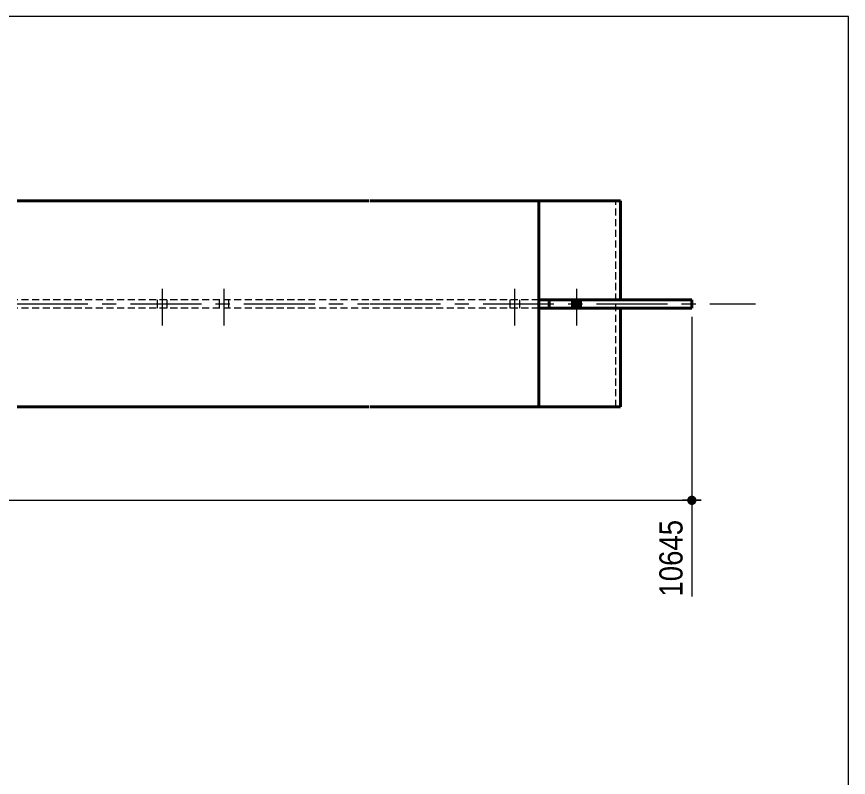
# Model space of a CAD drawing. Header units: millimetres. Extents: x 2 to 410, y 5 to 282.
# Drawn here: x 311.9 to 405, y 196.8 to 282 of the extents above; entities that cross this region are included whole.
import ezdxf

# ---------------------------------------------------------------- set-up
doc = ezdxf.new("R2010")
doc.units = ezdxf.units.MM
for name, pattern in [('AXES', [12.7, 7.9375, -1.5875, 1.5875, -1.5875]), ('CACHE2', [1.190625, 0.79375, -0.396875]), ('INTERROMPUX2', [9.525, 6.35, -3.175])]:
    doc.linetypes.add(name, pattern=pattern)
for name, color, linetype, lineweight in [('Axe', 1, 'Continuous', 0), ('Boulon', 7, 'Continuous', 0), ('Cache', 7, 'Continuous', 0), ('Cotation', 7, 'Continuous', 0), ('Feuille dessin', 5, 'Continuous', 0), ('Piece', 2, 'Continuous', 0)]:
    doc.layers.add(name, color=color, linetype=linetype, lineweight=lineweight)
doc.styles.add('ARIAL', font='ARIAL.TTF')

# ---------------------------------------------------------------- blocks, each defined once
blk = doc.blocks.new('*A23')
at = {"layer": 'Boulon', "linetype": 'INTERROMPUX2', "lineweight": 0}
for p, q in [((335.07372, 251.492506), (335.07372, 247.415583)), ((335.07372, 251.492506), (335.07372, 247.415583)), ((334.535258, 250.280967), (334.535258, 249.35789)), ((334.535258, 250.280967), (334.535258, 249.35789)), ((335.612182, 250.280967), (335.612182, 249.35789)), ((335.612182, 250.280967), (335.612182, 249.35789))]:
    blk.add_line(p, q, dxfattribs=at)
blk = doc.blocks.new('*A24')
at = {"layer": 'Boulon', "linetype": 'INTERROMPUX2', "lineweight": 0}
for p, q in [((328.150643, 251.492506), (328.150643, 247.415583)), ((328.150643, 251.492506), (328.150643, 247.415583)), ((327.612182, 250.280967), (327.612182, 249.35789)), ((327.612182, 250.280967), (327.612182, 249.35789)), ((328.689105, 250.280967), (328.689105, 249.35789)), ((328.689105, 250.280967), (328.689105, 249.35789))]:
    blk.add_line(p, q, dxfattribs=at)
blk = doc.blocks.new('*A29')
at = {"layer": 'Boulon'}
blk.add_hatch(color=256, dxfattribs=at).paths.add_polyline_path([(374.015, 249.358), (374.015, 250.281), (375.092, 250.281), (375.092, 249.358)], flags=17)
blk.add_hatch(color=256, dxfattribs=at).paths.add_polyline_path([(374.015, 249.358), (374.015, 250.281), (375.092, 250.281), (375.092, 249.358)], flags=17)
at = {"layer": 'Boulon', "linetype": 'Continuous', "lineweight": 0}
for p, q in [((374.554, 251.493), (374.554, 247.416)), ((374.554, 251.493), (374.554, 247.416)), ((374.015, 250.281), (374.015, 249.358)), ((374.015, 250.281), (374.015, 249.358)), ((375.092, 250.281), (375.092, 249.358)), ((375.092, 250.281), (375.092, 249.358))]:
    blk.add_line(p, q, dxfattribs=at)
blk = doc.blocks.new('*A30')
at = {"layer": 'Boulon', "linetype": 'INTERROMPUX2', "lineweight": 0}
for p, q in [((367.63059, 251.492506), (367.63059, 247.415583)), ((367.63059, 251.492506), (367.63059, 247.415583)), ((367.092128, 250.280967), (367.092128, 249.35789)), ((367.092128, 250.280967), (367.092128, 249.35789)), ((368.169052, 250.280967), (368.169052, 249.35789)), ((368.169052, 250.280967), (368.169052, 249.35789))]:
    blk.add_line(p, q, dxfattribs=at)
blk = doc.blocks.new('*A36')
at = {"layer": 'Axe', "color": 1, "linetype": 'AXES', "lineweight": 15}
for p, q in [((311.922208, 249.819429), (351.302155, 249.819429)), ((351.402155, 249.819429), (394.606832, 249.819429))]:
    blk.add_line(p, q, dxfattribs=at)
at = {"layer": 'Cache', "color": 7, "linetype": 'CACHE2', "lineweight": 20}
for p, q in [((370.358077, 250.280967), (370.358077, 261.35789)), ((378.952986, 238.280967), (378.952986, 261.35789)), ((351.302155, 250.280967), (311.922208, 250.280967)), ((370.357909, 250.280967), (351.402155, 250.280967)), ((370.357909, 249.35789), (370.357909, 250.280967)), ((351.302155, 249.35789), (311.922208, 249.35789)), ((370.357909, 249.35789), (351.402155, 249.35789)), ((370.358077, 238.280967), (370.358077, 249.35789))]:
    blk.add_line(p, q, dxfattribs=at)
at = {"layer": 'Piece', "color": 2, "linetype": 'Continuous', "lineweight": 40}
for p, q in [((311.922208, 261.35789), (351.302155, 261.35789)), ((351.402155, 261.35789), (379.483755, 261.35789)), ((370.358123, 238.280967), (370.358123, 261.35789)), ((379.483755, 261.35789), (379.483755, 250.280967)), ((387.473552, 250.280967), (370.357909, 250.280967)), ((371.51165, 249.35789), (371.51165, 250.280967)), ((387.473552, 249.35789), (387.473552, 250.280967)), ((387.473552, 249.35789), (370.357909, 249.35789)), ((379.483755, 238.280967), (379.483755, 249.35789)), ((351.302155, 238.280967), (311.922208, 238.280967)), ((370.358123, 238.280967), (351.402155, 238.280967)), ((379.483755, 238.280967), (370.358123, 238.280967))]:
    blk.add_line(p, q, dxfattribs=at)
blk = doc.blocks.new('*A37')
at = {"layer": 'Feuille dessin', "linetype": 'Continuous', "lineweight": 0}
for p, q in [((405, 282), (5, 282)), ((405, 5), (405, 282))]:
    blk.add_line(p, q, dxfattribs=at)
blk = doc.blocks.new('*A96')
at = {"layer": 'Cotation'}
blk.add_hatch(color=256, dxfattribs=at).paths.add_polyline_path([(387.448, 227.3), (387.423, 227.302), (387.397, 227.305), (387.372, 227.309), (387.347, 227.315), (387.323, 227.322), (387.298, 227.33), (387.275, 227.339), (387.251, 227.349), (387.228, 227.361), (387.206, 227.373), (387.185, 227.387), (387.164, 227.402), (387.144, 227.417), (387.124, 227.434), (387.106, 227.452), (387.088, 227.47), (387.072, 227.49), (387.056, 227.51), (387.041, 227.531), (387.028, 227.552), (387.015, 227.574), (387.003, 227.597), (386.993, 227.62), (386.984, 227.644), (386.976, 227.668), (386.969, 227.693), (386.964, 227.718), (386.959, 227.743), (386.956, 227.768), (386.954, 227.794), (386.954, 227.819), (386.954, 227.845), (386.956, 227.87), (386.959, 227.896), (386.964, 227.921), (386.969, 227.946), (386.976, 227.97), (386.984, 227.995), (386.993, 228.018), (387.003, 228.042), (387.015, 228.065), (387.028, 228.087), (387.041, 228.108), (387.056, 228.129), (387.072, 228.149), (387.088, 228.169), (387.106, 228.187), (387.124, 228.205), (387.144, 228.221), (387.164, 228.237), (387.185, 228.252), (387.206, 228.265), (387.228, 228.278), (387.251, 228.29), (387.275, 228.3), (387.298, 228.309), (387.323, 228.317), (387.347, 228.324), (387.372, 228.329), (387.397, 228.334), (387.423, 228.337), (387.448, 228.339), (387.474, 228.339), (387.499, 228.339), (387.525, 228.337), (387.55, 228.334), (387.575, 228.329), (387.6, 228.324), (387.625, 228.317), (387.649, 228.309), (387.673, 228.3), (387.696, 228.29), (387.719, 228.278), (387.741, 228.265), (387.762, 228.252), (387.783, 228.237), (387.803, 228.221), (387.823, 228.205), (387.841, 228.187), (387.859, 228.169), (387.876, 228.149), (387.891, 228.129), (387.906, 228.108), (387.92, 228.087), (387.932, 228.065), (387.944, 228.042), (387.954, 228.018), (387.963, 227.995), (387.971, 227.97), (387.978, 227.946), (387.984, 227.921), (387.988, 227.896), (387.991, 227.87), (387.993, 227.845), (387.994, 227.819), (387.993, 227.794), (387.991, 227.768), (387.988, 227.743), (387.984, 227.718), (387.978, 227.693), (387.971, 227.668), (387.963, 227.644), (387.954, 227.62), (387.944, 227.597), (387.932, 227.574), (387.92, 227.552), (387.906, 227.531), (387.891, 227.51), (387.876, 227.49), (387.859, 227.47), (387.841, 227.452), (387.823, 227.434), (387.803, 227.417), (387.783, 227.402), (387.762, 227.387), (387.741, 227.373), (387.719, 227.361), (387.696, 227.349), (387.673, 227.339), (387.649, 227.33), (387.625, 227.322), (387.6, 227.315), (387.575, 227.309), (387.55, 227.305), (387.525, 227.302), (387.499, 227.3), (387.474, 227.299)], flags=17)
at = {"layer": 'Cotation', "linetype": 'Continuous', "lineweight": 0}
for p, q in [((387.474, 248.358), (387.474, 217.037)), ((387.474, 228.859), (387.474, 226.779)), ((201.186, 227.819), (387.474, 227.819)), ((388.514, 227.819), (386.434, 227.819)), ((387.474, 227.819), (388.514, 227.819))]:
    blk.add_line(p, q, dxfattribs=at)
at = {"layer": 'Cotation'}
blk.add_point((387.474, 227.819), dxfattribs=at)
at = {"layer": 'Cotation', "style": 'ARIAL', "width": 0.85}
blk.add_text('10645', height=2.6, rotation=90.00021, dxfattribs=at).set_placement((386.434, 217.037))

msp = doc.modelspace()

# ---------------------------------------------------------------- block references
at = {"lineweight": 0}
for name in ['*A37', '*A36', '*A24', '*A23', '*A30', '*A29', '*A96']:
    msp.add_blockref(name, (0, 0), dxfattribs=at)

doc.saveas('drawing.dxf')
